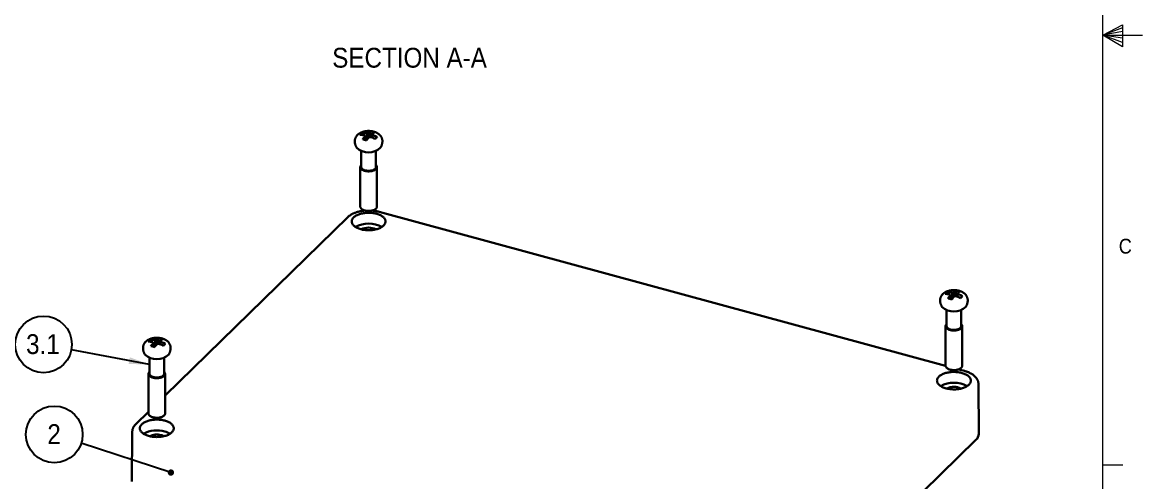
# Model space of a CAD drawing. Header units: inches. Extents: x 0.3 to 21.8, y 0.2 to 16.9.
# Drawn here: x 14.71 to 21.77, y 5.72 to 8.62 of the extents above; entities that cross this region are included whole.
import ezdxf

# ---------------------------------------------------------------- set-up
doc = ezdxf.new("R2010")
doc.units = ezdxf.units.IN
doc.header["$MEASUREMENT"] = 0
doc.linetypes.add('SLD-Solid', pattern=[0])
doc.layers.add('SLD-0', color=7, linetype='SLD-Solid')
doc.styles.add('SLDTEXTSTYLE1', font='GOTHIC.TTF', dxfattribs={"width": 0.913})
doc.styles.get("Standard").update_dxf_attribs({"font": 'GOTHIC.TTF'})
doc.dimstyles.new('SLDDIMSTYLE2', dxfattribs={"dimtxt": 0, "dimasz": 0.04, "dimexe": 0, "dimexo": 0.0625, "dimgap": 0, "dimtad": 0, "dimtih": 1, "dimtoh": 1, "dimdec": 0, "dimrnd": 1e-09, "dimzin": 0, "dimdsep": 46, "dimtxsty": 'Standard', "dimblk1": 'DOT', "dimblk2": 'DOT', "dimsah": 1, "dimcen": 0.09, "dimadec": 0, "dimazin": 0, "dimtfac": 0.04, "dimtdec": 0, "dimtofl": 0, "dimtmove": 0, "dimatfit": 3, "dimldrblk": 'DOT', "dimfxl": 0, "dimfrac": 2, "dimtolj": 1, "dimtzin": 0, "dimarcsym": 0})
doc.dimstyles.new('SLDDIMSTYLE3', dxfattribs={"dimtxt": 0, "dimasz": 0.13, "dimexe": 0, "dimexo": 0.0625, "dimgap": 0, "dimtad": 0, "dimtih": 1, "dimtoh": 1, "dimdec": 0, "dimrnd": 1e-09, "dimzin": 0, "dimdsep": 46, "dimtxsty": 'Standard', "dimsah": 1, "dimcen": 0.09, "dimadec": 0, "dimazin": 0, "dimtfac": 0.13, "dimtdec": 0, "dimtofl": 0, "dimtmove": 0, "dimatfit": 3, "dimfxl": 0, "dimfrac": 2, "dimtolj": 1, "dimtzin": 0, "dimarcsym": 0})

# ---------------------------------------------------------------- blocks, each defined once
blk = doc.blocks.new('SW_NOTE_5')
at = {"layer": 'SLD-0', "color": 0}
blk.add_circle((-0.1697, 0.0555), 0.1786, dxfattribs=at)
at = {"layer": 'SLD-0', "color": 0, "insert": (-0.171, 0.1198), "char_height": 0.125, "attachment_point": 2, "style": 'SLDTEXTSTYLE1'}
blk.add_mtext('2', dxfattribs=at)
blk = doc.blocks.new('_DOT')
at = {"color": 0, "linetype": 'ByBlock', "lineweight": -2}
blk.add_line((-0.5, 0), (-1, 0), dxfattribs=at)
at = {"color": 0, "linetype": 'ByBlock', "const_width": 0.5}
blk.add_lwpolyline([(-0.25, 0, 1), (0.25, 0, 1)], format="xyb", close=True, dxfattribs=at)
blk = doc.blocks.new('SW_NOTE_6')
at = {"layer": 'SLD-0', "color": 0}
blk.add_circle((-0.1755, 0.0333), 0.1786, dxfattribs=at)
at = {"layer": 'SLD-0', "color": 0, "insert": (-0.1796, 0.0975), "char_height": 0.125, "attachment_point": 2, "style": 'SLDTEXTSTYLE1'}
blk.add_mtext('3.1', dxfattribs=at)

msp = doc.modelspace()

# ---------------------------------------------------------------- linework, layer by layer
at = {"color": 7, "linetype": 'SLD-Solid', "lineweight": 0}
for p, q in [((21.5229, 0.4106), (21.5229, 16.6606)), ((21.5229, 8.5356), (21.6469, 8.6011)), ((21.6469, 8.5827), (21.5229, 8.5356)), ((21.6469, 8.5587), (21.5229, 8.5356)), ((21.6469, 8.6011), (21.6469, 8.4623)), ((21.6469, 8.5164), (21.5229, 8.5356)), ((21.6469, 8.4896), (21.5229, 8.5356)), ((21.6469, 8.4623), (21.5229, 8.5356)), ((21.5229, 8.5356), (21.7729, 8.5356)), ((21.5229, 5.8276), (21.6479, 5.8276))]:
    msp.add_line(p, q, dxfattribs=at)
at = {"color": 7, "linetype": 'SLD-Solid', "lineweight": 30}
for p, q in [((16.852, 7.9202), (16.8584, 7.906)), ((16.8821, 7.9157), (16.8801, 7.9163)), ((16.8821, 7.9157), (16.8852, 7.88)), ((16.8922, 7.9182), (16.8911, 7.9172)), ((16.907, 7.929), (16.8992, 7.8925)), ((16.915, 7.9107), (16.9142, 7.8911)), ((16.915, 7.9107), (16.9161, 7.9117)), ((16.8675, 7.904), (16.8695, 7.9034)), ((16.8723, 7.8988), (16.8712, 7.8977)), ((16.8723, 7.8988), (16.8735, 7.875)), ((16.8951, 7.8912), (16.8962, 7.8923)), ((16.9052, 7.8937), (16.9073, 7.8931)), ((16.9164, 7.8903), (16.9178, 7.906)), ((16.9199, 7.9055), (16.9178, 7.906)), ((16.8477, 7.8063), (16.8477, 7.7045)), ((16.9396, 7.7045), (16.9396, 7.8063)), ((16.8412, 7.7045), (16.8412, 7.4548)), ((16.9462, 7.4548), (16.9462, 7.7045)), ((20.531, 6.4522), (16.9605, 7.4226)), ((16.7617, 7.3884), (15.6111, 6.2654)), ((20.5968, 6.9262), (20.589, 6.8897)), ((20.5417, 6.9174), (20.5482, 6.9032)), ((20.5573, 6.9012), (20.5593, 6.9006)), ((20.5621, 6.896), (20.561, 6.8949)), ((20.5621, 6.896), (20.5633, 6.8722)), ((20.5719, 6.9129), (20.5699, 6.9135)), ((20.5719, 6.9129), (20.575, 6.8772)), ((20.582, 6.9154), (20.5809, 6.9144)), ((20.5849, 6.8884), (20.586, 6.8895)), ((20.595, 6.8909), (20.597, 6.8903)), ((20.6048, 6.9079), (20.604, 6.8883)), ((20.6048, 6.9079), (20.6059, 6.9089)), ((20.6062, 6.8874), (20.6076, 6.9032)), ((20.6097, 6.9027), (20.6076, 6.9032)), ((20.5375, 6.8035), (20.5375, 6.7017)), ((20.6294, 6.7017), (20.6294, 6.8035)), ((20.531, 6.7017), (20.531, 6.4519)), ((20.636, 6.4519), (20.636, 6.7017)), ((15.5169, 6.6172), (15.5233, 6.603)), ((15.5324, 6.6009), (15.5344, 6.6003)), ((15.5372, 6.5957), (15.5362, 6.5947)), ((15.5372, 6.5957), (15.5384, 6.572)), ((15.547, 6.6127), (15.545, 6.6132)), ((15.547, 6.6127), (15.5502, 6.5769)), ((15.5572, 6.6151), (15.5561, 6.6141)), ((15.5601, 6.5882), (15.5611, 6.5892)), ((15.572, 6.626), (15.5642, 6.5895)), ((15.5702, 6.5906), (15.5722, 6.5901)), ((15.58, 6.6076), (15.5791, 6.588)), ((15.58, 6.6076), (15.5811, 6.6087)), ((15.5814, 6.5872), (15.5828, 6.603)), ((15.5848, 6.6024), (15.5828, 6.603)), ((15.5127, 6.5032), (15.5127, 6.4014)), ((15.6045, 6.4014), (15.6045, 6.5032)), ((20.6503, 6.4198), (20.6135, 6.4298)), ((15.5061, 6.4014), (15.5061, 6.1517)), ((15.6111, 6.1517), (15.6111, 6.4014)), ((20.7401, 6.0228), (20.7383, 6.3361)), ((15.5061, 6.1629), (15.4266, 6.0853)), ((15.4038, 6.0358), (15.4019, 5.7225)), ((19.387, 4.6818), (20.722, 5.9849))]:
    msp.add_line(p, q, dxfattribs=at)
at = {"color": 7, "linetype": 'SLD-Solid', "lineweight": 30, "flags": 128}
for points in [[(16.8477, 7.7176), (16.8472, 7.7171), (16.8452, 7.7149), (16.8436, 7.7126), (16.8424, 7.7102), (16.8416, 7.7078), (16.8412, 7.7053), (16.8413, 7.7028), (16.8418, 7.7004), (16.8427, 7.698), (16.8441, 7.6956), (16.8458, 7.6933), (16.848, 7.6911), (16.8506, 7.6891), (16.8535, 7.6871), (16.8567, 7.6853), (16.8602, 7.6836), (16.8641, 7.6822), (16.8681, 7.6809), (16.8724, 7.6798), (16.8768, 7.6789), (16.8814, 7.6782), (16.8861, 7.6777), (16.8909, 7.6775), (16.8957, 7.6775), (16.9004, 7.6777), (16.9051, 7.6781), (16.9097, 7.6787), (16.9142, 7.6796), (16.9185, 7.6807), (16.9226, 7.6819), (16.9265, 7.6834), (16.9301, 7.685), (16.9334, 7.6868), (16.9363, 7.6887), (16.9389, 7.6908), (16.9412, 7.693), (16.943, 7.6952), (16.9444, 7.6976), (16.9454, 7.7), (16.946, 7.7024), (16.9462, 7.7049), (16.9459, 7.7073), (16.9451, 7.7098), (16.944, 7.7122), (16.9424, 7.7145), (16.9405, 7.7167), (16.9396, 7.7176)], [(16.8477, 7.7045), (16.8477, 7.7044), (16.848, 7.702), (16.8487, 7.6997), (16.8498, 7.6975), (16.8513, 7.6953), (16.8533, 7.6932), (16.8556, 7.6912), (16.8583, 7.6894), (16.8614, 7.6877), (16.8647, 7.6861), (16.8684, 7.6847), (16.8722, 7.6836), (16.8763, 7.6826), (16.8806, 7.6818), (16.8849, 7.6813), (16.8894, 7.6809), (16.8939, 7.6808), (16.8984, 7.6809), (16.9029, 7.6813), (16.9072, 7.6819), (16.9115, 7.6827), (16.9155, 7.6837), (16.9194, 7.6849), (16.923, 7.6863), (16.9263, 7.6878), (16.9293, 7.6896), (16.932, 7.6914), (16.9343, 7.6934), (16.9362, 7.6955), (16.9377, 7.6977), (16.9388, 7.7), (16.9394, 7.7023), (16.9396, 7.7045)], [(16.8439, 7.3128), (16.838, 7.3145), (16.8323, 7.3164), (16.8269, 7.3185), (16.8218, 7.3208), (16.8169, 7.3232), (16.8124, 7.3258), (16.8082, 7.3285), (16.8043, 7.3314), (16.8008, 7.3344), (16.7976, 7.3374), (16.7949, 7.3406), (16.7925, 7.3439), (16.7906, 7.3472), (16.7891, 7.3506), (16.7879, 7.3541), (16.7873, 7.3575), (16.787, 7.361), (16.7872, 7.3645), (16.7878, 7.368), (16.7888, 7.3714), (16.7903, 7.3748), (16.7921, 7.3782), (16.7944, 7.3815), (16.7971, 7.3847), (16.8001, 7.3878), (16.8036, 7.3908), (16.8074, 7.3937), (16.8115, 7.3964), (16.816, 7.399), (16.8208, 7.4015), (16.8259, 7.4038), (16.8312, 7.4059), (16.8369, 7.4079), (16.8427, 7.4096), (16.8487, 7.4112), (16.855, 7.4126), (16.8614, 7.4137), (16.8679, 7.4147), (16.8745, 7.4154), (16.8812, 7.4159), (16.8879, 7.4162), (16.8947, 7.4163), (16.9014, 7.4162), (16.9082, 7.4158), (16.9149, 7.4152), (16.9214, 7.4144), (16.9279, 7.4134), (16.9343, 7.4122), (16.9404, 7.4108), (16.9464, 7.4091), (16.9522, 7.4073), (16.9577, 7.4053), (16.963, 7.4031), (16.968, 7.4008), (16.9727, 7.3983), (16.9771, 7.3956), (16.9811, 7.3928), (16.9848, 7.3899), (16.9882, 7.3869), (16.9911, 7.3837), (16.9937, 7.3805), (16.9958, 7.3772), (16.9976, 7.3738), (16.9989, 7.3704), (16.9998, 7.3669), (17.0003, 7.3635), (17.0003, 7.36), (16.9999, 7.3565), (16.9991, 7.353), (16.9979, 7.3496), (16.9962, 7.3462), (16.9941, 7.3429), (16.9917, 7.3397), (16.9888, 7.3365), (16.9855, 7.3335), (16.9819, 7.3305), (16.9779, 7.3277), (16.9736, 7.325), (16.969, 7.3225), (16.964, 7.3201), (16.9588, 7.3179), (16.9533, 7.3158), (16.9476, 7.314), (16.9416, 7.3123), (16.9355, 7.3108), (16.9292, 7.3096), (16.9227, 7.3085), (16.9162, 7.3077), (16.9095, 7.307), (16.9028, 7.3066), (16.896, 7.3064), (16.8893, 7.3065), (16.8825, 7.3067), (16.8758, 7.3072), (16.8692, 7.3079), (16.8626, 7.3088), (16.8562, 7.3099), (16.85, 7.3113), (16.8439, 7.3128)], [(16.8412, 7.4548), (16.8413, 7.4531), (16.8418, 7.4507), (16.8427, 7.4483), (16.8441, 7.4459), (16.8458, 7.4436), (16.848, 7.4414), (16.8506, 7.4393), (16.8535, 7.4374), (16.8567, 7.4356), (16.8602, 7.4339), (16.8641, 7.4324), (16.8681, 7.4311), (16.8724, 7.43), (16.8768, 7.4291), (16.8814, 7.4285), (16.8861, 7.428), (16.8909, 7.4278), (16.8957, 7.4277), (16.9004, 7.4279), (16.9051, 7.4284), (16.9097, 7.429), (16.9142, 7.4299), (16.9185, 7.4309), (16.9226, 7.4322), (16.9265, 7.4337), (16.9301, 7.4353), (16.9334, 7.4371), (16.9363, 7.439), (16.9389, 7.4411), (16.9412, 7.4432), (16.943, 7.4455), (16.9444, 7.4479), (16.9454, 7.4503), (16.946, 7.4527), (16.9462, 7.4548)], [(20.5375, 6.7148), (20.537, 6.7143), (20.535, 6.7121), (20.5334, 6.7098), (20.5321, 6.7074), (20.5314, 6.7049), (20.531, 6.7025), (20.5311, 6.7), (20.5316, 6.6976), (20.5325, 6.6952), (20.5339, 6.6928), (20.5356, 6.6905), (20.5378, 6.6883), (20.5403, 6.6862), (20.5432, 6.6843), (20.5465, 6.6825), (20.55, 6.6808), (20.5538, 6.6794), (20.5579, 6.6781), (20.5622, 6.677), (20.5666, 6.6761), (20.5712, 6.6754), (20.5759, 6.6749), (20.5807, 6.6747), (20.5855, 6.6747), (20.5902, 6.6749), (20.5949, 6.6753), (20.5995, 6.6759), (20.604, 6.6768), (20.6083, 6.6779), (20.6124, 6.6791), (20.6163, 6.6806), (20.6199, 6.6822), (20.6232, 6.684), (20.6261, 6.6859), (20.6287, 6.688), (20.631, 6.6902), (20.6328, 6.6924), (20.6342, 6.6948), (20.6352, 6.6972), (20.6358, 6.6996), (20.6359, 6.7021), (20.6357, 6.7045), (20.6349, 6.707), (20.6338, 6.7094), (20.6322, 6.7117), (20.6302, 6.7139), (20.6294, 6.7148)], [(20.5375, 6.7017), (20.5375, 6.7015), (20.5378, 6.6992), (20.5385, 6.6969), (20.5396, 6.6947), (20.5411, 6.6925), (20.5431, 6.6904), (20.5454, 6.6884), (20.5481, 6.6866), (20.5512, 6.6849), (20.5545, 6.6833), (20.5581, 6.6819), (20.562, 6.6808), (20.5661, 6.6798), (20.5704, 6.679), (20.5747, 6.6784), (20.5792, 6.6781), (20.5837, 6.678), (20.5882, 6.6781), (20.5927, 6.6785), (20.597, 6.6791), (20.6013, 6.6799), (20.6053, 6.6809), (20.6092, 6.6821), (20.6128, 6.6835), (20.6161, 6.685), (20.6191, 6.6868), (20.6218, 6.6886), (20.6241, 6.6906), (20.626, 6.6927), (20.6275, 6.6949), (20.6286, 6.6972), (20.6292, 6.6995), (20.6294, 6.7017)], [(20.531, 6.4519), (20.5311, 6.4503), (20.5316, 6.4479), (20.5325, 6.4454), (20.5339, 6.4431), (20.5356, 6.4408), (20.5378, 6.4386), (20.5403, 6.4365), (20.5432, 6.4346), (20.5465, 6.4328), (20.55, 6.4311), (20.5538, 6.4296), (20.5579, 6.4283), (20.5622, 6.4272), (20.5666, 6.4263), (20.5712, 6.4257), (20.5759, 6.4252), (20.5807, 6.4249), (20.5855, 6.4249), (20.5902, 6.4251), (20.5949, 6.4256), (20.5995, 6.4262), (20.604, 6.4271), (20.6083, 6.4281), (20.6124, 6.4294), (20.6163, 6.4308), (20.6199, 6.4325), (20.6232, 6.4343), (20.6261, 6.4362), (20.6287, 6.4383), (20.631, 6.4404), (20.6328, 6.4427), (20.6342, 6.4451), (20.6352, 6.4475), (20.6358, 6.4499), (20.636, 6.4519)], [(15.5127, 6.4145), (15.5122, 6.414), (15.5101, 6.4118), (15.5085, 6.4095), (15.5073, 6.4071), (15.5065, 6.4047), (15.5061, 6.4022), (15.5062, 6.3998), (15.5067, 6.3973), (15.5077, 6.3949), (15.509, 6.3926), (15.5108, 6.3903), (15.5129, 6.3881), (15.5155, 6.386), (15.5184, 6.384), (15.5216, 6.3822), (15.5252, 6.3806), (15.529, 6.3791), (15.5331, 6.3778), (15.5373, 6.3767), (15.5418, 6.3758), (15.5464, 6.3751), (15.5511, 6.3747), (15.5558, 6.3744), (15.5606, 6.3744), (15.5654, 6.3746), (15.5701, 6.375), (15.5747, 6.3757), (15.5792, 6.3765), (15.5835, 6.3776), (15.5876, 6.3789), (15.5914, 6.3803), (15.595, 6.3819), (15.5983, 6.3837), (15.6013, 6.3857), (15.6039, 6.3877), (15.6061, 6.3899), (15.6079, 6.3922), (15.6094, 6.3945), (15.6104, 6.3969), (15.6109, 6.3994), (15.6111, 6.4018), (15.6108, 6.4043), (15.6101, 6.4067), (15.6089, 6.4091), (15.6074, 6.4114), (15.6054, 6.4137), (15.6045, 6.4145)], [(15.5127, 6.4014), (15.5127, 6.4013), (15.5129, 6.399), (15.5136, 6.3967), (15.5147, 6.3944), (15.5163, 6.3923), (15.5182, 6.3902), (15.5206, 6.3882), (15.5233, 6.3863), (15.5263, 6.3846), (15.5297, 6.3831), (15.5333, 6.3817), (15.5372, 6.3805), (15.5413, 6.3795), (15.5455, 6.3787), (15.5499, 6.3782), (15.5543, 6.3779), (15.5588, 6.3778), (15.5634, 6.3779), (15.5678, 6.3782), (15.5722, 6.3788), (15.5764, 6.3796), (15.5805, 6.3806), (15.5843, 6.3818), (15.5879, 6.3832), (15.5913, 6.3848), (15.5943, 6.3865), (15.5969, 6.3884), (15.5992, 6.3904), (15.6011, 6.3925), (15.6026, 6.3947), (15.6037, 6.3969), (15.6043, 6.3992), (15.6045, 6.4014)], [(20.5337, 6.31), (20.5398, 6.3085), (20.546, 6.3071), (20.5524, 6.306), (20.559, 6.3051), (20.5656, 6.3044), (20.5723, 6.3039), (20.5791, 6.3037), (20.5858, 6.3036), (20.5926, 6.3038), (20.5993, 6.3042), (20.606, 6.3049), (20.6125, 6.3057), (20.619, 6.3068), (20.6253, 6.308), (20.6314, 6.3095), (20.6374, 6.3112), (20.6431, 6.313), (20.6486, 6.3151), (20.6538, 6.3173), (20.6588, 6.3197), (20.6634, 6.3222), (20.6677, 6.3249), (20.6717, 6.3277), (20.6753, 6.3306), (20.6786, 6.3337), (20.6814, 6.3369), (20.6839, 6.3401), (20.686, 6.3434), (20.6876, 6.3468), (20.6889, 6.3502), (20.6897, 6.3537), (20.6901, 6.3572), (20.69, 6.3607), (20.6896, 6.3641), (20.6887, 6.3676), (20.6874, 6.371), (20.6856, 6.3744), (20.6835, 6.3777), (20.6809, 6.3809), (20.678, 6.384), (20.6746, 6.3871), (20.6709, 6.39), (20.6669, 6.3928), (20.6625, 6.3955), (20.6578, 6.398), (20.6528, 6.4003), (20.6475, 6.4025), (20.642, 6.4045), (20.6362, 6.4063), (20.6302, 6.4079), (20.624, 6.4094), (20.6177, 6.4106), (20.6112, 6.4116), (20.6046, 6.4124), (20.598, 6.413), (20.5912, 6.4134), (20.5845, 6.4135), (20.5777, 6.4134), (20.571, 6.4131), (20.5643, 6.4126), (20.5577, 6.4119), (20.5511, 6.4109), (20.5448, 6.4098), (20.5385, 6.4084), (20.5325, 6.4068), (20.5266, 6.4051), (20.521, 6.4031), (20.5157, 6.401), (20.5106, 6.3987), (20.5058, 6.3962), (20.5013, 6.3936), (20.4972, 6.3909), (20.4934, 6.388), (20.4899, 6.385), (20.4869, 6.3819), (20.4842, 6.3787), (20.4819, 6.3754), (20.48, 6.372), (20.4786, 6.3686), (20.4776, 6.3652), (20.477, 6.3617), (20.4768, 6.3582), (20.4771, 6.3547), (20.4777, 6.3513), (20.4788, 6.3478), (20.4804, 6.3444), (20.4823, 6.3411), (20.4847, 6.3378), (20.4874, 6.3346), (20.4906, 6.3316), (20.4941, 6.3286), (20.498, 6.3257), (20.5022, 6.323), (20.5067, 6.3204), (20.5116, 6.318), (20.5167, 6.3157), (20.5221, 6.3136), (20.5278, 6.3117), (20.5337, 6.31)], [(15.5061, 6.1517), (15.5062, 6.1501), (15.5067, 6.1476), (15.5077, 6.1452), (15.509, 6.1428), (15.5108, 6.1405), (15.5129, 6.1384), (15.5155, 6.1363), (15.5184, 6.1343), (15.5216, 6.1325), (15.5252, 6.1309), (15.529, 6.1294), (15.5331, 6.1281), (15.5373, 6.127), (15.5418, 6.1261), (15.5464, 6.1254), (15.5511, 6.1249), (15.5558, 6.1247), (15.5606, 6.1247), (15.5654, 6.1249), (15.5701, 6.1253), (15.5747, 6.126), (15.5792, 6.1268), (15.5835, 6.1279), (15.5876, 6.1291), (15.5914, 6.1306), (15.595, 6.1322), (15.5983, 6.134), (15.6013, 6.1359), (15.6039, 6.138), (15.6061, 6.1402), (15.6079, 6.1425), (15.6094, 6.1448), (15.6104, 6.1472), (15.6109, 6.1496), (15.6111, 6.1517)], [(15.6084, 6.1069), (15.6023, 6.1084), (15.596, 6.1098), (15.5896, 6.1109), (15.5831, 6.1118), (15.5765, 6.1125), (15.5698, 6.113), (15.563, 6.1132), (15.5562, 6.1132), (15.5495, 6.1131), (15.5428, 6.1126), (15.5361, 6.112), (15.5295, 6.1112), (15.5231, 6.1101), (15.5168, 6.1089), (15.5106, 6.1074), (15.5047, 6.1057), (15.499, 6.1039), (15.4935, 6.1018), (15.4882, 6.0996), (15.4833, 6.0972), (15.4787, 6.0947), (15.4743, 6.092), (15.4704, 6.0892), (15.4667, 6.0862), (15.4635, 6.0832), (15.4606, 6.08), (15.4581, 6.0768), (15.4561, 6.0735), (15.4544, 6.0701), (15.4532, 6.0667), (15.4524, 6.0632), (15.452, 6.0597), (15.452, 6.0562), (15.4525, 6.0527), (15.4534, 6.0493), (15.4547, 6.0459), (15.4565, 6.0425), (15.4586, 6.0392), (15.4612, 6.036), (15.4641, 6.0328), (15.4674, 6.0298), (15.4711, 6.0269), (15.4752, 6.0241), (15.4796, 6.0214), (15.4843, 6.0189), (15.4893, 6.0166), (15.4945, 6.0144), (15.5001, 6.0124), (15.5059, 6.0106), (15.5118, 6.0089), (15.518, 6.0075), (15.5244, 6.0063), (15.5308, 6.0053), (15.5374, 6.0045), (15.5441, 6.0039), (15.5508, 6.0035), (15.5576, 6.0034), (15.5644, 6.0035), (15.5711, 6.0038), (15.5778, 6.0043), (15.5844, 6.005), (15.5909, 6.006), (15.5973, 6.0071), (15.6035, 6.0085), (15.6096, 6.0101), (15.6154, 6.0118), (15.621, 6.0138), (15.6264, 6.0159), (15.6315, 6.0182), (15.6363, 6.0207), (15.6407, 6.0233), (15.6449, 6.026), (15.6487, 6.0289), (15.6521, 6.0319), (15.6552, 6.035), (15.6579, 6.0382), (15.6602, 6.0415), (15.662, 6.0449), (15.6635, 6.0483), (15.6645, 6.0517), (15.6651, 6.0552), (15.6653, 6.0587), (15.665, 6.0621), (15.6643, 6.0656), (15.6632, 6.0691), (15.6617, 6.0724), (15.6597, 6.0758), (15.6574, 6.0791), (15.6546, 6.0822), (15.6515, 6.0853), (15.648, 6.0883), (15.6441, 6.0912), (15.6399, 6.0939), (15.6353, 6.0965), (15.6305, 6.0989), (15.6253, 6.1012), (15.6199, 6.1033), (15.6143, 6.1052), (15.6084, 6.1069)]]:
    msp.add_lwpolyline(points, dxfattribs=at)
at = {"color": 7, "linetype": 'SLD-Solid', "lineweight": 30}
for centre, radius, start, end in [((16.8932, 7.8748), 0.0424, 92.85555, 105.2394), ((16.9091, 7.9039), 0.00904, 13.51261, 48.43885), ((16.8783, 7.9055), 0.00904, 193.51261, 228.43885), ((16.8941, 7.9346), 0.0424, 272.85555, 285.2394), ((16.8937, 7.905), 0.1084, 225.934, 314.06307), ((16.8937, 7.1749), 0.1735, 61.29594, 118.70406), ((16.8937, 7.2292), 0.0935, 61.6007, 118.3993), ((20.5681, 6.9027), 0.00904, 193.51261, 228.43885), ((20.583, 6.872), 0.0424, 92.85555, 105.2394), ((20.5839, 6.9318), 0.0424, 272.85555, 285.2394), ((20.5988, 6.9011), 0.00904, 13.51261, 48.43885), ((20.5835, 6.9022), 0.1084, 225.934, 314.06307), ((15.5432, 6.6025), 0.00904, 193.51261, 228.43885), ((15.5582, 6.5718), 0.0424, 92.85555, 105.2394), ((15.559, 6.6315), 0.0424, 272.85555, 285.2394), ((15.574, 6.6008), 0.00904, 13.51261, 48.43885), ((15.5586, 6.6019), 0.1084, 225.934, 314.06307), ((20.5835, 6.1721), 0.1735, 61.29028, 118.70972), ((20.5835, 6.2264), 0.0935, 61.60264, 118.39736), ((15.5594, 5.8675), 0.1777, 73.99653, 118.26653), ((15.559, 5.9235), 0.096, 74.09139, 117.89519), ((15.5691, 5.9527), 0.0653, 58.64024, 75.58322), ((15.578, 5.9206), 0.1216, 58.29478, 75.54722), ((20.6872, 6.0248), 0.0529, 311.08741, 357.84258)]:
    msp.add_arc(centre, radius, start, end, dxfattribs=at)
for points, knots in [([(16.9806, 7.8679), (16.9806, 7.8682), (16.9807, 7.8701), (16.9804, 7.8734), (16.9798, 7.8778), (16.9788, 7.8821), (16.9774, 7.8864), (16.9757, 7.8904), (16.9736, 7.8944), (16.9712, 7.8982), (16.9685, 7.9018), (16.9655, 7.9053), (16.9622, 7.9086), (16.9586, 7.9118), (16.9546, 7.9148), (16.9503, 7.9175), (16.9457, 7.9201), (16.9409, 7.9225), (16.9357, 7.9246), (16.9304, 7.9264), (16.9249, 7.928), (16.9194, 7.9293), (16.9137, 7.9303), (16.908, 7.9311), (16.9022, 7.9316), (16.8965, 7.9318), (16.8907, 7.9318), (16.8849, 7.9316), (16.8792, 7.931), (16.8735, 7.9303), (16.8678, 7.9292), (16.8622, 7.9279), (16.8567, 7.9263), (16.8513, 7.9244), (16.8459, 7.9222), (16.8408, 7.9197), (16.836, 7.9169), (16.8317, 7.914), (16.8277, 7.9109), (16.8253, 7.9087), (16.824, 7.9075)], [0, 0, 0, 0, 0.005459, 0.028815, 0.052038, 0.075189, 0.098335, 0.121551, 0.144917, 0.168521, 0.192459, 0.216832, 0.241745, 0.267295, 0.293556, 0.320552, 0.348238, 0.376483, 0.405094, 0.433831, 0.462494, 0.49099, 0.519289, 0.547402, 0.575369, 0.603243, 0.631087, 0.658966, 0.686927, 0.71504, 0.743375, 0.772, 0.800971, 0.830322, 0.860043, 0.890054, 0.920122, 0.946871, 0.972975, 1, 1, 1, 1]), ([(16.8393, 7.9079), (16.8413, 7.9102), (16.8454, 7.9147), (16.8498, 7.9184), (16.852, 7.9202)], [0, 0, 0, 0, 0.498802, 1, 1, 1, 1]), ([(16.852, 7.9202), (16.8542, 7.9202), (16.8588, 7.9201), (16.8658, 7.9193), (16.8729, 7.9181), (16.8777, 7.9169), (16.8801, 7.9163)], [0, 0, 0, 0, 0.246787, 0.494897, 0.746863, 1, 1, 1, 1]), ([(16.8897, 7.8854), (16.8899, 7.8888), (16.8904, 7.8994), (16.8908, 7.9099), (16.8911, 7.9172)], [0, 0, 0, 0, 0.3173715, 1, 1, 1, 1]), ([(16.8922, 7.9182), (16.8934, 7.9194), (16.8959, 7.9217), (16.8997, 7.9247), (16.9034, 7.9272), (16.9058, 7.9284), (16.907, 7.929)], [0, 0, 0, 0, 0.247097, 0.495217, 0.746918, 1, 1, 1, 1]), ([(16.907, 7.929), (16.9111, 7.9282), (16.9191, 7.9264), (16.927, 7.9238), (16.931, 7.9225)], [0, 0, 0, 0, 0.498802, 1, 1, 1, 1]), ([(16.931, 7.9225), (16.9298, 7.9219), (16.9274, 7.9207), (16.9237, 7.9183), (16.9199, 7.9153), (16.9174, 7.9129), (16.9161, 7.9117)], [0, 0, 0, 0, 0.2467872, 0.4948973, 0.746863, 1, 1, 1, 1]), ([(16.824, 7.9075), (16.8231, 7.9066), (16.8212, 7.9046), (16.8184, 7.9014), (16.8158, 7.8977), (16.8134, 7.8938), (16.8113, 7.8896), (16.8095, 7.8852), (16.8082, 7.8807), (16.8073, 7.8762), (16.8067, 7.8719), (16.8067, 7.8691), (16.8067, 7.8679)], [0, 0, 0, 0, 0.086105, 0.189947, 0.291568, 0.391349, 0.500317, 0.607231, 0.71216, 0.815425, 0.91733, 1, 1, 1, 1]), ([(16.8067, 7.8679), (16.8067, 7.8669), (16.8067, 7.8641), (16.8071, 7.8595), (16.8078, 7.8542), (16.809, 7.8489), (16.8104, 7.8438), (16.8123, 7.8388), (16.8144, 7.8339), (16.8165, 7.83), (16.8179, 7.8278), (16.8183, 7.8271)], [0, 0, 0, 0, 0.0677494, 0.1944046, 0.3202226, 0.445262, 0.5695818, 0.6932438, 0.816314, 0.9388659, 1, 1, 1, 1]), ([(16.8675, 7.904), (16.8651, 7.9046), (16.8604, 7.9058), (16.8534, 7.907), (16.8463, 7.9078), (16.8417, 7.9079), (16.8393, 7.9079)], [0, 0, 0, 0, 0.247097, 0.495217, 0.746918, 1, 1, 1, 1]), ([(16.8564, 7.8796), (16.8576, 7.8813), (16.86, 7.8848), (16.8637, 7.8895), (16.8674, 7.8939), (16.8699, 7.8964), (16.8712, 7.8977)], [0, 0, 0, 0, 0.246787, 0.494897, 0.746863, 1, 1, 1, 1]), ([(16.8803, 7.8731), (16.8763, 7.8743), (16.8682, 7.8767), (16.8603, 7.8786), (16.8564, 7.8796)], [0, 0, 0, 0, 0.498802, 1, 1, 1, 1]), ([(16.8951, 7.8912), (16.8939, 7.89), (16.8914, 7.8875), (16.8877, 7.8832), (16.884, 7.8784), (16.8815, 7.8748), (16.8803, 7.8731)], [0, 0, 0, 0, 0.247097, 0.495217, 0.746918, 1, 1, 1, 1]), ([(16.9354, 7.8818), (16.9331, 7.883), (16.9286, 7.8854), (16.9216, 7.8884), (16.9145, 7.8911), (16.9097, 7.8925), (16.9073, 7.8931)], [0, 0, 0, 0, 0.246787, 0.494897, 0.746863, 1, 1, 1, 1]), ([(16.9199, 7.9055), (16.9222, 7.9048), (16.9269, 7.9034), (16.934, 7.9008), (16.941, 7.8978), (16.9457, 7.8954), (16.948, 7.8941)], [0, 0, 0, 0, 0.247097, 0.495217, 0.746918, 1, 1, 1, 1]), ([(16.948, 7.8941), (16.946, 7.8922), (16.942, 7.8884), (16.9376, 7.884), (16.9354, 7.8818)], [0, 0, 0, 0, 0.498802, 1, 1, 1, 1]), ([(16.969, 7.827), (16.9691, 7.8272), (16.9702, 7.8288), (16.972, 7.8322), (16.9744, 7.8372), (16.9765, 7.8425), (16.9781, 7.8479), (16.9794, 7.8534), (16.9802, 7.859), (16.9806, 7.8638), (16.9806, 7.8668), (16.9806, 7.8679)], [0, 0, 0, 0, 0.012246, 0.13323, 0.267205, 0.400277, 0.532125, 0.662816, 0.792421, 0.921008, 1, 1, 1, 1]), ([(16.8715, 7.4303), (16.8697, 7.4301), (16.8654, 7.4298), (16.8587, 7.429), (16.8512, 7.4279), (16.8438, 7.4266), (16.8366, 7.4251), (16.8294, 7.4233), (16.8224, 7.4214), (16.8156, 7.4193), (16.8089, 7.4169), (16.8024, 7.4143), (16.7961, 7.4115), (16.79, 7.4085), (16.7842, 7.4053), (16.7786, 7.4019), (16.7733, 7.3982), (16.7683, 7.3944), (16.7645, 7.3911), (16.7624, 7.389), (16.7617, 7.3884)], [0, 0, 0, 0, 0.039671, 0.096888, 0.154192, 0.211605, 0.269149, 0.326847, 0.384721, 0.442791, 0.501075, 0.559584, 0.618325, 0.677288, 0.736446, 0.795747, 0.855084, 0.914297, 0.973204, 1, 1, 1, 1]), ([(16.9605, 7.4226), (16.9592, 7.423), (16.9556, 7.4239), (16.9496, 7.4253), (16.9423, 7.4268), (16.9349, 7.4281), (16.9274, 7.4291), (16.9209, 7.4299), (16.917, 7.4302), (16.9156, 7.4303)], [0, 0, 0, 0, 0.0879317, 0.253111, 0.4178499, 0.5821965, 0.746207, 0.9099403, 1, 1, 1, 1]), ([(20.6704, 6.8651), (20.6704, 6.8654), (20.6705, 6.8673), (20.6702, 6.8706), (20.6696, 6.875), (20.6685, 6.8793), (20.6672, 6.8835), (20.6654, 6.8876), (20.6634, 6.8916), (20.661, 6.8954), (20.6583, 6.899), (20.6553, 6.9025), (20.652, 6.9058), (20.6484, 6.909), (20.6444, 6.912), (20.6401, 6.9147), (20.6355, 6.9173), (20.6306, 6.9197), (20.6255, 6.9218), (20.6202, 6.9236), (20.6147, 6.9252), (20.6091, 6.9265), (20.6035, 6.9275), (20.5978, 6.9282), (20.592, 6.9288), (20.5863, 6.929), (20.5805, 6.929), (20.5747, 6.9287), (20.569, 6.9282), (20.5633, 6.9275), (20.5576, 6.9264), (20.552, 6.9251), (20.5465, 6.9235), (20.541, 6.9216), (20.5357, 6.9194), (20.5306, 6.9169), (20.5258, 6.9141), (20.5215, 6.9112), (20.5175, 6.9081), (20.5151, 6.9059), (20.5138, 6.9047)], [0, 0, 0, 0, 0.005459, 0.028815, 0.052038, 0.075189, 0.098335, 0.121551, 0.144917, 0.168521, 0.192459, 0.216832, 0.241745, 0.267295, 0.293556, 0.320552, 0.348238, 0.376483, 0.405094, 0.433831, 0.462494, 0.49099, 0.519289, 0.547402, 0.575369, 0.603243, 0.631087, 0.658966, 0.686927, 0.71504, 0.743375, 0.772, 0.800971, 0.830322, 0.860043, 0.890054, 0.920122, 0.946871, 0.972975, 1, 1, 1, 1]), ([(20.582, 6.9154), (20.5832, 6.9166), (20.5857, 6.9189), (20.5894, 6.9219), (20.5932, 6.9244), (20.5956, 6.9256), (20.5968, 6.9262)], [0, 0, 0, 0, 0.247097, 0.495217, 0.746918, 1, 1, 1, 1]), ([(20.5968, 6.9262), (20.6009, 6.9254), (20.6089, 6.9236), (20.6168, 6.921), (20.6208, 6.9197)], [0, 0, 0, 0, 0.498802, 1, 1, 1, 1]), ([(20.5138, 6.9047), (20.5129, 6.9038), (20.511, 6.9018), (20.5082, 6.8986), (20.5056, 6.8949), (20.5032, 6.891), (20.5011, 6.8868), (20.4993, 6.8824), (20.498, 6.8779), (20.4971, 6.8734), (20.4965, 6.8691), (20.4965, 6.8663), (20.4965, 6.8651)], [0, 0, 0, 0, 0.086105, 0.189947, 0.291568, 0.391349, 0.500317, 0.607231, 0.71216, 0.815425, 0.91733, 1, 1, 1, 1]), ([(20.4965, 6.8651), (20.4965, 6.8641), (20.4965, 6.8613), (20.4968, 6.8567), (20.4976, 6.8514), (20.4988, 6.8461), (20.5002, 6.841), (20.5021, 6.836), (20.5042, 6.8311), (20.5063, 6.8272), (20.5077, 6.825), (20.5081, 6.8243)], [0, 0, 0, 0, 0.0677494, 0.1944046, 0.3202226, 0.445262, 0.5695818, 0.6932438, 0.816314, 0.9388659, 1, 1, 1, 1]), ([(20.5291, 6.9051), (20.5311, 6.9074), (20.5352, 6.9119), (20.5395, 6.9156), (20.5417, 6.9174)], [0, 0, 0, 0, 0.498802, 1, 1, 1, 1]), ([(20.5573, 6.9012), (20.5549, 6.9018), (20.5502, 6.903), (20.5431, 6.9042), (20.5361, 6.905), (20.5315, 6.9051), (20.5291, 6.9051)], [0, 0, 0, 0, 0.247097, 0.495217, 0.746918, 1, 1, 1, 1]), ([(20.5417, 6.9174), (20.544, 6.9174), (20.5486, 6.9173), (20.5556, 6.9165), (20.5627, 6.9153), (20.5675, 6.9141), (20.5699, 6.9135)], [0, 0, 0, 0, 0.246787, 0.494897, 0.746863, 1, 1, 1, 1]), ([(20.5462, 6.8767), (20.5474, 6.8785), (20.5498, 6.882), (20.5535, 6.8867), (20.5572, 6.8911), (20.5597, 6.8936), (20.561, 6.8949)], [0, 0, 0, 0, 0.246787, 0.494897, 0.746863, 1, 1, 1, 1]), ([(20.5701, 6.8702), (20.5661, 6.8715), (20.558, 6.8739), (20.5501, 6.8758), (20.5462, 6.8767)], [0, 0, 0, 0, 0.498802, 1, 1, 1, 1]), ([(20.5849, 6.8884), (20.5837, 6.8872), (20.5812, 6.8847), (20.5775, 6.8804), (20.5737, 6.8756), (20.5713, 6.872), (20.5701, 6.8702)], [0, 0, 0, 0, 0.247097, 0.495217, 0.746918, 1, 1, 1, 1]), ([(20.5795, 6.8826), (20.5796, 6.886), (20.5802, 6.8966), (20.5806, 6.9071), (20.5809, 6.9144)], [0, 0, 0, 0, 0.3173715, 1, 1, 1, 1]), ([(20.6252, 6.879), (20.6229, 6.8802), (20.6184, 6.8826), (20.6114, 6.8856), (20.6042, 6.8883), (20.5994, 6.8896), (20.597, 6.8903)], [0, 0, 0, 0, 0.246787, 0.494897, 0.746863, 1, 1, 1, 1]), ([(20.6208, 6.9197), (20.6196, 6.9191), (20.6172, 6.9179), (20.6135, 6.9155), (20.6097, 6.9125), (20.6072, 6.9101), (20.6059, 6.9089)], [0, 0, 0, 0, 0.2467872, 0.4948973, 0.746863, 1, 1, 1, 1]), ([(20.6097, 6.9027), (20.612, 6.902), (20.6167, 6.9006), (20.6238, 6.898), (20.6308, 6.895), (20.6355, 6.8926), (20.6378, 6.8913)], [0, 0, 0, 0, 0.247097, 0.495217, 0.746918, 1, 1, 1, 1]), ([(20.6378, 6.8913), (20.6358, 6.8894), (20.6318, 6.8856), (20.6274, 6.8812), (20.6252, 6.879)], [0, 0, 0, 0, 0.498802, 1, 1, 1, 1]), ([(20.6588, 6.8242), (20.6589, 6.8244), (20.66, 6.826), (20.6618, 6.8294), (20.6642, 6.8344), (20.6663, 6.8397), (20.6679, 6.8451), (20.6692, 6.8506), (20.67, 6.8561), (20.6704, 6.861), (20.6704, 6.864), (20.6704, 6.8651)], [0, 0, 0, 0, 0.012246, 0.13323, 0.267205, 0.400277, 0.532125, 0.662816, 0.792421, 0.921008, 1, 1, 1, 1]), ([(15.489, 6.6045), (15.4881, 6.6036), (15.4861, 6.6016), (15.4834, 6.5983), (15.4807, 6.5947), (15.4783, 6.5908), (15.4762, 6.5866), (15.4745, 6.5821), (15.4731, 6.5777), (15.4722, 6.5731), (15.4717, 6.5688), (15.4716, 6.5661), (15.4716, 6.5648)], [0, 0, 0, 0, 0.086105, 0.189947, 0.291568, 0.391349, 0.500317, 0.607231, 0.71216, 0.815425, 0.91733, 1, 1, 1, 1]), ([(15.6456, 6.5648), (15.6456, 6.5652), (15.6456, 6.567), (15.6454, 6.5704), (15.6447, 6.5748), (15.6437, 6.5791), (15.6423, 6.5833), (15.6406, 6.5874), (15.6385, 6.5913), (15.6362, 6.5951), (15.6335, 6.5988), (15.6305, 6.6023), (15.6271, 6.6056), (15.6235, 6.6087), (15.6195, 6.6117), (15.6153, 6.6145), (15.6107, 6.6171), (15.6058, 6.6194), (15.6007, 6.6215), (15.5953, 6.6233), (15.5899, 6.6249), (15.5843, 6.6262), (15.5786, 6.6272), (15.5729, 6.628), (15.5672, 6.6285), (15.5614, 6.6287), (15.5557, 6.6287), (15.5499, 6.6285), (15.5441, 6.628), (15.5384, 6.6272), (15.5328, 6.6262), (15.5272, 6.6249), (15.5216, 6.6233), (15.5162, 6.6214), (15.5109, 6.6192), (15.5057, 6.6166), (15.501, 6.6139), (15.4966, 6.611), (15.4927, 6.6079), (15.4902, 6.6056), (15.489, 6.6045)], [0, 0, 0, 0, 0.005459, 0.028815, 0.052038, 0.075189, 0.098335, 0.121551, 0.144917, 0.168521, 0.192459, 0.216832, 0.241745, 0.267295, 0.293556, 0.320552, 0.348238, 0.376483, 0.405094, 0.433831, 0.462494, 0.49099, 0.519289, 0.547402, 0.575369, 0.603243, 0.631087, 0.658966, 0.686927, 0.71504, 0.743375, 0.772, 0.800971, 0.830322, 0.860043, 0.890054, 0.920122, 0.946871, 0.972975, 1, 1, 1, 1]), ([(15.5043, 6.6049), (15.5063, 6.6071), (15.5103, 6.6116), (15.5147, 6.6153), (15.5169, 6.6172)], [0, 0, 0, 0, 0.498802, 1, 1, 1, 1]), ([(15.5324, 6.6009), (15.5301, 6.6015), (15.5254, 6.6027), (15.5183, 6.6039), (15.5112, 6.6047), (15.5066, 6.6048), (15.5043, 6.6049)], [0, 0, 0, 0, 0.247097, 0.495217, 0.746918, 1, 1, 1, 1]), ([(15.5169, 6.6172), (15.5192, 6.6171), (15.5237, 6.6171), (15.5307, 6.6163), (15.5378, 6.6151), (15.5426, 6.6138), (15.545, 6.6132)], [0, 0, 0, 0, 0.246787, 0.494897, 0.746863, 1, 1, 1, 1]), ([(15.5213, 6.5765), (15.5225, 6.5782), (15.5249, 6.5817), (15.5286, 6.5865), (15.5324, 6.5908), (15.5349, 6.5934), (15.5362, 6.5947)], [0, 0, 0, 0, 0.246787, 0.494897, 0.746863, 1, 1, 1, 1]), ([(15.5452, 6.57), (15.5412, 6.5712), (15.5331, 6.5736), (15.5253, 6.5755), (15.5213, 6.5765)], [0, 0, 0, 0, 0.498802, 1, 1, 1, 1]), ([(15.5601, 6.5882), (15.5588, 6.5869), (15.5563, 6.5844), (15.5526, 6.5801), (15.5489, 6.5754), (15.5464, 6.5718), (15.5452, 6.57)], [0, 0, 0, 0, 0.247097, 0.495217, 0.746918, 1, 1, 1, 1]), ([(15.5546, 6.5824), (15.5548, 6.5857), (15.5553, 6.5963), (15.5558, 6.6069), (15.5561, 6.6141)], [0, 0, 0, 0, 0.3173715, 1, 1, 1, 1]), ([(15.5572, 6.6151), (15.5584, 6.6163), (15.5609, 6.6187), (15.5646, 6.6216), (15.5683, 6.6241), (15.5708, 6.6253), (15.572, 6.626)], [0, 0, 0, 0, 0.247097, 0.495217, 0.746918, 1, 1, 1, 1]), ([(15.572, 6.626), (15.576, 6.6251), (15.5841, 6.6234), (15.592, 6.6208), (15.5959, 6.6195)], [0, 0, 0, 0, 0.498802, 1, 1, 1, 1]), ([(15.6003, 6.5788), (15.598, 6.58), (15.5935, 6.5824), (15.5865, 6.5854), (15.5794, 6.588), (15.5746, 6.5894), (15.5722, 6.5901)], [0, 0, 0, 0, 0.246787, 0.494897, 0.746863, 1, 1, 1, 1]), ([(15.5959, 6.6195), (15.5947, 6.6189), (15.5923, 6.6177), (15.5886, 6.6152), (15.5849, 6.6122), (15.5823, 6.6098), (15.5811, 6.6087)], [0, 0, 0, 0, 0.2467872, 0.4948973, 0.746863, 1, 1, 1, 1]), ([(15.5848, 6.6024), (15.5872, 6.6017), (15.5919, 6.6004), (15.5989, 6.5978), (15.606, 6.5947), (15.6106, 6.5923), (15.6129, 6.5911)], [0, 0, 0, 0, 0.247097, 0.495217, 0.746918, 1, 1, 1, 1]), ([(15.6129, 6.5911), (15.6109, 6.5892), (15.6069, 6.5854), (15.6025, 6.581), (15.6003, 6.5788)], [0, 0, 0, 0, 0.498802, 1, 1, 1, 1]), ([(15.4716, 6.5648), (15.4716, 6.5639), (15.4716, 6.5611), (15.472, 6.5565), (15.4728, 6.5511), (15.4739, 6.5459), (15.4754, 6.5407), (15.4772, 6.5357), (15.4794, 6.5309), (15.4814, 6.527), (15.4828, 6.5247), (15.4833, 6.524)], [0, 0, 0, 0, 0.0677494, 0.1944046, 0.3202226, 0.445262, 0.5695818, 0.6932438, 0.816314, 0.9388659, 1, 1, 1, 1]), ([(15.634, 6.524), (15.634, 6.5241), (15.6351, 6.5257), (15.6369, 6.5291), (15.6393, 6.5341), (15.6414, 6.5395), (15.6431, 6.5449), (15.6443, 6.5504), (15.6452, 6.5559), (15.6456, 6.5607), (15.6456, 6.5637), (15.6456, 6.5648)], [0, 0, 0, 0, 0.012246, 0.13323, 0.267205, 0.400277, 0.532125, 0.662816, 0.792421, 0.921008, 1, 1, 1, 1]), ([(20.7383, 6.3361), (20.7382, 6.3375), (20.7382, 6.3406), (20.7376, 6.3452), (20.7367, 6.3499), (20.7353, 6.3546), (20.7337, 6.3593), (20.7316, 6.3638), (20.7292, 6.3683), (20.7264, 6.3727), (20.7232, 6.3771), (20.7197, 6.3813), (20.7157, 6.3854), (20.7114, 6.3893), (20.7068, 6.3932), (20.7018, 6.3968), (20.6965, 6.4003), (20.6909, 6.4037), (20.685, 6.4068), (20.6789, 6.4097), (20.6726, 6.4124), (20.666, 6.4149), (20.6593, 6.4172), (20.654, 6.4188), (20.6509, 6.4196), (20.6503, 6.4198)], [0, 0, 0, 0, 0.03519, 0.075691, 0.116255, 0.157038, 0.198192, 0.23986, 0.282173, 0.325239, 0.369135, 0.4139, 0.459522, 0.505939, 0.553041, 0.600687, 0.648721, 0.696992, 0.74537, 0.79373, 0.842005, 0.890158, 0.938167, 0.986026, 1, 1, 1, 1]), ([(15.4266, 6.0853), (15.4258, 6.0846), (15.4237, 6.0824), (15.4204, 6.0787), (15.4168, 6.0742), (15.4138, 6.0695), (15.4111, 6.0648), (15.4088, 6.06), (15.407, 6.0552), (15.4056, 6.0503), (15.4046, 6.0455), (15.4039, 6.0406), (15.4038, 6.0374), (15.4038, 6.0358)], [0, 0, 0, 0, 0.057896, 0.160038, 0.260931, 0.359919, 0.456872, 0.551799, 0.644826, 0.736164, 0.826087, 0.914904, 1, 1, 1, 1])]:
    msp.add_open_spline(points, degree=3, knots=knots, dxfattribs=at)

# ---------------------------------------------------------------- block references
at = {"layer": 'SLD-0'}
for name, p in [('SW_NOTE_6', (15.0201, 6.5537)), ('SW_NOTE_5', (15.082, 5.9644))]:
    msp.add_blockref(name, p, dxfattribs=at)

# ---------------------------------------------------------------- texts
at = {"color": 7, "linetype": 'Continuous', "lineweight": 0, "insert": (21.6227, 7.2526), "char_height": 0.0937, "attachment_point": 1, "style": 'SLDTEXTSTYLE1'}
msp.add_mtext('C', dxfattribs=at)
at = {"layer": 'SLD-0', "insert": (17.1518, 8.4559), "char_height": 0.125, "attachment_point": 2, "style": 'SLDTEXTSTYLE1'}
msp.add_mtext('SECTION A-A', dxfattribs=at)

# ---------------------------------------------------------------- leaders
at = {"layer": 'SLD-0'}
for points, dimstyle in [([(15.5127, 6.4604), (15.0201, 6.5537)], 'SLDDIMSTYLE3'), ([(15.6474, 5.7794), (15.082, 5.9644)], 'SLDDIMSTYLE2')]:
    msp.add_leader(points, dimstyle=dimstyle, dxfattribs=at)

doc.saveas('drawing.dxf')
